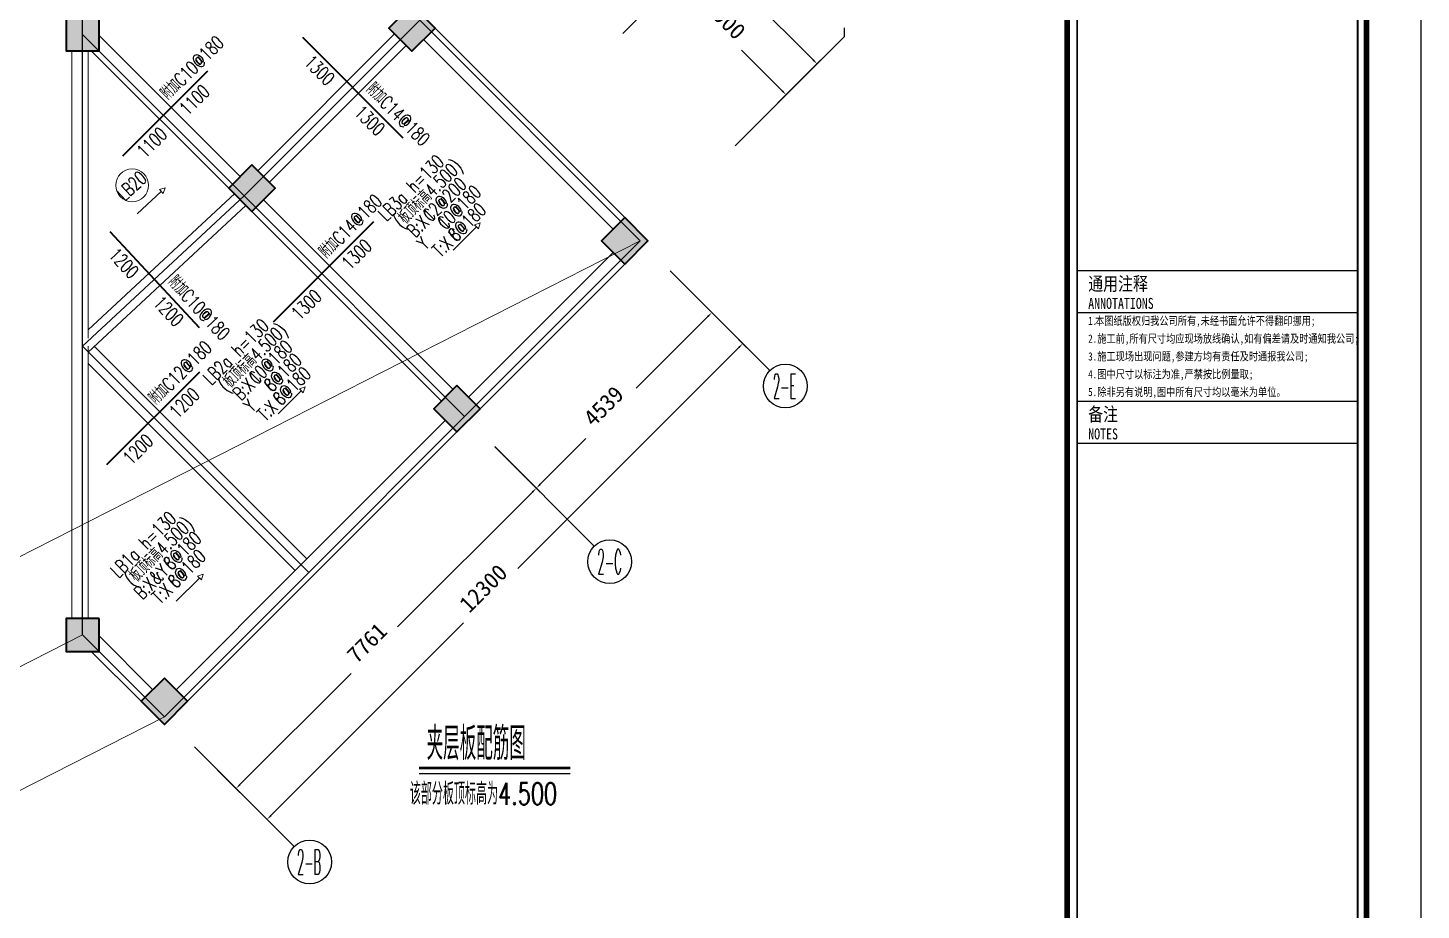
# Model space of a CAD drawing. Header units: inches. Extents: x 18712 to 314639, y 0 to 420500.
# Drawn here: x 112140 to 137612, y 55060 to 71183 of the extents above; entities that cross this region are included whole.
import ezdxf
from ezdxf.enums import TextEntityAlignment as Align
from ezdxf.lldxf.tags import DXFTag

# ---------------------------------------------------------------- set-up
doc = ezdxf.new("R2010")
doc.units = ezdxf.units.IN
doc.header["$LTSCALE"] = 1000
doc.header["$MEASUREMENT"] = 0
doc.layers.get('0').update_dxf_attribs({"true_color": 0xffffff})
for name, color, linetype, true_color in [('AXIS_TEXT', 7, 'Continuous', 0xffffff), ('DIM', 3, 'Continuous', 0x00ff00), ('DOTE', 1, 'DOTE', 0xff0000), ('NUM', 7, 'Continuous', 0xffffff), ('TK', 7, 'Continuous', 0xffffff), ('ZG-图框层', 4, 'Continuous', 0x00ffff), ('文字', 7, 'Continuous', 0xffffff), ('柱填充', 7, 'Continuous', 0xc0c0c0), ('柱尺寸标注', 3, 'Continuous', 0x00ff00), ('楼板正筋文字', 7, 'Continuous', 0xffffff), ('楼板负筋文字', 7, 'Continuous', 0xffffff), ('楼板负筋标注', 3, 'Continuous', 0x00ff00), ('楼板负筋钢筋', 1, 'Continuous', 0xff0000), ('砼柱', 2, 'Continuous', 0xffff00), ('砼梁', 6, 'Continuous', 0xff00ff), ('砼梁虚线', 9, 'HIDDEN', 0x808080), ('粗线', 6, 'Continuous', 0xff00ff), ('细线', 7, 'Continuous', 0xffffff)]:
    doc.layers.add(name, color=color, linetype=linetype, true_color=true_color)
doc.styles.add('-宋体', font='simsun.ttc', dxfattribs={"height": 0.2, "bigfont": 'gbcbig.shx'})
doc.styles.add('_TCH_AXIS', font='txt.shx', dxfattribs={"height": 0.2, "bigfont": 'GBCBIG.shx'})
doc.styles.add('TSSD_Norm', font='txt.shx', dxfattribs={"height": 0.2, "bigfont": 'gbcbig.shx'})
doc.styles.add('TSSD_Rein', font='txt.shx', dxfattribs={"height": 0.2, "bigfont": 'gbcbig.shx'})
tags = doc.linetypes.add('DASHED', pattern=[0.75, 0.5, -0.25]).pattern_tags.tags
tags[6:7] = [DXFTag(74, 4), DXFTag(75, 0), DXFTag(340, '0'), DXFTag(46, 0.0), DXFTag(50, 0.0), DXFTag(44, 0.0), DXFTag(45, 0.0)]
tags[4:5] = [DXFTag(74, 4), DXFTag(75, 0), DXFTag(340, '0'), DXFTag(46, 0.0), DXFTag(50, 0.0), DXFTag(44, 0.0), DXFTag(45, 0.0)]
tags = doc.linetypes.add('DOTE', pattern=[2.42, 2, -0.2, 0.02, -0.2]).pattern_tags.tags
tags[10:11] = [DXFTag(74, 4), DXFTag(75, 0), DXFTag(340, '0'), DXFTag(46, 0.0), DXFTag(50, 0.0), DXFTag(44, 0.0), DXFTag(45, 0.0)]
tags[8:9] = [DXFTag(74, 4), DXFTag(75, 0), DXFTag(340, '0'), DXFTag(46, 0.0), DXFTag(50, 0.0), DXFTag(44, 0.0), DXFTag(45, 0.0)]
tags[6:7] = [DXFTag(74, 4), DXFTag(75, 0), DXFTag(340, '0'), DXFTag(46, 0.0), DXFTag(50, 0.0), DXFTag(44, 0.0), DXFTag(45, 0.0)]
tags[4:5] = [DXFTag(74, 4), DXFTag(75, 0), DXFTag(340, '0'), DXFTag(46, 0.0), DXFTag(50, 0.0), DXFTag(44, 0.0), DXFTag(45, 0.0)]
tags = doc.linetypes.add('HIDDEN', pattern=[0.375, 0.25, -0.125]).pattern_tags.tags
tags[6:7] = [DXFTag(74, 4), DXFTag(75, 0), DXFTag(340, '0'), DXFTag(46, 0.0), DXFTag(50, 0.0), DXFTag(44, 0.0), DXFTag(45, 0.0)]
tags[4:5] = [DXFTag(74, 4), DXFTag(75, 0), DXFTag(340, '0'), DXFTag(46, 0.0), DXFTag(50, 0.0), DXFTag(44, 0.0), DXFTag(45, 0.0)]
doc.dimstyles.new('TSSD_100_100$0', dxfattribs={"dimtxt": 300, "dimasz": 100, "dimexe": 100, "dimexo": 250, "dimgap": 100, "dimtad": 1, "dimdec": 0, "dimzin": 0, "dimdsep": 46, "dimtxsty": 'Standard', "dimcen": 0, "dimclrd": 256, "dimclre": 256, "dimclrt": 7, "dimadec": 0, "dimazin": 0, "dimtfac": 1, "dimtdec": 4, "dimtix": 1, "dimtmove": 2, "dimatfit": 3, "dimfxl": 1, "dimtolj": 1, "dimtzin": 0, "dimarcsym": 0})

# ---------------------------------------------------------------- blocks, each defined once
blk = doc.blocks.new('DAnoyomous17895')
at = {"layer": '楼板正筋文字', "color": 2, "true_color": 0xffff00, "style": 'TSSD_Rein', "width": 0.7}
for s, p in [('LB1a h=130', (113799, 61114)), ('(板顶标高4.500)', (114062, 60964)), ('8@180', (114768, 61258)), ('B:X&Y', (114232, 60722)), ('C', (114768, 61258)), ('8@180', (114851, 60928)), ('C', (114851, 60928)), ('T:X', (114562, 60639))]:
    blk.add_text(s, height=250, rotation=45, dxfattribs=at).set_placement(p)
blk = doc.blocks.new('DAnoyomous17909')
at = {"layer": '楼板正筋文字', "color": 2, "true_color": 0xffff00, "style": 'TSSD_Rein', "width": 0.7}
for s, p in [('LB2a h=130', (115493, 64638)), ('(板顶标高4.500)', (115777, 64510)), ('10@180', (116328, 64649)), ('8@180', (116606, 64515)), ('8@180', (116771, 64267)), ('B:X', (116039, 64360)), ('C', (116328, 64649)), ('C', (116606, 64515)), ('C', (116771, 64267)), ('Y', (116235, 64143)), ('T:X', (116483, 63978))]:
    blk.add_text(s, height=250, rotation=45, dxfattribs=at).set_placement(p)
blk = doc.blocks.new('DAnoyomous17923')
at = {"layer": '楼板正筋文字', "color": 2, "true_color": 0xffff00, "style": 'TSSD_Rein', "width": 0.7}
for s, p in [('LB3a h=130', (118695, 67634)), ('(板顶标高4.500)', (118979, 67505)), ('12@200', (119510, 67623)), ('10@180', (119778, 67479)), ('B:X', (119221, 67335)), ('C', (119510, 67623)), ('8@180', (119974, 67262)), ('C', (119778, 67479)), ('C', (119974, 67262)), ('Y', (119407, 67108)), ('T:X', (119685, 66974))]:
    blk.add_text(s, height=250, rotation=45, dxfattribs=at).set_placement(p)
blk = doc.blocks.new('*D1071')
at = {"layer": 'Defpoints', "color": 0, "transparency": 16777216}
for p in [(92425, 66256), (131435, 30595), (129760, 28921)]:
    blk.add_point(p, dxfattribs=at)
at = {"layer": 'DIM', "lineweight": -2, "transparency": 16777216}
for p, q in [((92602, 66433), (94170, 68001)), ((94170, 67860), (111956, 50074)), ((131364, 30666), (113016, 49014)), ((129937, 29098), (131506, 30666))]:
    blk.add_line(p, q, dxfattribs=at)
at = {"layer": 'DIM', "transparency": 16777216}
for points in [[(94182, 67872), (94159, 67848), (94100, 67930)], [(131352, 30654), (131376, 30678), (131435, 30595)]]:
    blk.add_solid(points, dxfattribs=at)
at = {"layer": 'DIM', "color": 7, "true_color": 0xffffff, "transparency": 16777216, "insert": (112620, 49678), "char_height": 300, "attachment_point": 5, "rotation": 315}
blk.add_mtext('\\A1;52800', dxfattribs=at)
blk = doc.blocks.new('*D1092')
at = {"layer": 'Defpoints', "color": 0, "transparency": 16777216}
for p in [(120501, 63704), (121435, 62770), (115013, 58216)]:
    blk.add_point(p, dxfattribs=at)
at = {"layer": 'DIM', "lineweight": -2, "transparency": 16777216}
for p, q in [((120678, 63527), (121505, 62700)), ((121364, 62700), (118899, 60234)), ((116018, 57353), (118050, 59386)), ((115190, 58039), (116018, 57212))]:
    blk.add_line(p, q, dxfattribs=at)
at = {"layer": 'DIM', "transparency": 16777216}
for points in [[(121376, 62688), (121352, 62711), (121435, 62770)], [(116006, 57365), (116029, 57341), (115947, 57283)]]:
    blk.add_solid(points, dxfattribs=at)
at = {"layer": 'DIM', "color": 7, "true_color": 0xffffff, "transparency": 16777216, "insert": (118340, 59944), "char_height": 300, "attachment_point": 5, "rotation": 45}
blk.add_mtext('\\A1;7761', dxfattribs=at)
blk = doc.blocks.new('*D1093')
at = {"layer": 'Defpoints', "color": 0, "transparency": 16777216}
for p in [(123711, 66914), (124644, 65980), (120501, 63704)]:
    blk.add_point(p, dxfattribs=at)
at = {"layer": 'DIM', "lineweight": -2, "transparency": 16777216}
for p, q in [((123887, 66737), (124715, 65909)), ((124574, 65909), (123261, 64597)), ((120678, 63527), (121505, 62700)), ((121505, 62841), (122342, 63678))]:
    blk.add_line(p, q, dxfattribs=at)
at = {"layer": 'DIM', "transparency": 16777216}
for points in [[(124585, 65897), (124562, 65921), (124644, 65980)], [(121494, 62853), (121517, 62829), (121435, 62770)]]:
    blk.add_solid(points, dxfattribs=at)
at = {"layer": 'DIM', "color": 7, "true_color": 0xffffff, "transparency": 16777216, "insert": (122667, 64271), "char_height": 300, "attachment_point": 5, "rotation": 45}
blk.add_mtext('\\A1;4539', dxfattribs=at)
blk = doc.blocks.new('_AXISO')
at = {"lineweight": -3}
blk.add_circle((0, 0), 0.5, dxfattribs=at)
blk = doc.blocks.new('*D1094')
at = {"layer": 'Defpoints', "color": 0, "transparency": 16777216}
for p in [(124958, 65666), (125210, 65414), (116261, 56969)]:
    blk.add_point(p, dxfattribs=at)
at = {"layer": 'DIM', "lineweight": -2, "transparency": 16777216}
for p, q in [((125135, 65490), (125281, 65344)), ((125139, 65344), (121097, 61301)), ((116583, 56788), (120107, 60311)), ((116437, 56792), (116583, 56646))]:
    blk.add_line(p, q, dxfattribs=at)
at = {"layer": 'DIM', "transparency": 16777216}
for points in [[(125151, 65332), (125128, 65355), (125210, 65414)], [(116572, 56799), (116595, 56776), (116513, 56717)]]:
    blk.add_solid(points, dxfattribs=at)
at = {"layer": 'DIM', "color": 7, "true_color": 0xffffff, "transparency": 16777216, "insert": (120467, 60940), "char_height": 300, "attachment_point": 5, "rotation": 45}
blk.add_mtext('\\A1;12300', dxfattribs=at)
blk = doc.blocks.new('*D1098')
at = {"layer": 'Defpoints', "color": 0, "transparency": 16777216}
for p in [(120864, 72882), (123952, 72010), (122844, 70902)]:
    blk.add_point(p, dxfattribs=at)
at = {"layer": 'DIM', "lineweight": -2, "transparency": 16777216}
for p, q in [((121041, 73058), (122043, 74061)), ((122043, 73920), (122322, 73641)), ((123882, 72081), (123170, 72792)), ((123020, 71078), (124023, 72081))]:
    blk.add_line(p, q, dxfattribs=at)
at = {"layer": 'DIM', "transparency": 16777216}
for points in [[(122055, 73931), (122031, 73908), (121973, 73990)], [(123870, 72069), (123893, 72093), (123952, 72010)]]:
    blk.add_solid(points, dxfattribs=at)
at = {"layer": 'DIM', "color": 7, "true_color": 0xffffff, "transparency": 16777216, "insert": (122880, 73351), "char_height": 300, "attachment_point": 5, "rotation": 315}
blk.add_mtext('\\A1;2800', dxfattribs=at)
blk = doc.blocks.new('*D1099')
at = {"layer": 'Defpoints', "color": 0, "transparency": 16777216}
for p in [(122844, 70902), (126003, 69960), (124894, 68851)]:
    blk.add_point(p, dxfattribs=at)
at = {"layer": 'DIM', "lineweight": -2, "transparency": 16777216}
for p, q in [((123020, 71078), (124023, 72081)), ((124023, 71940), (124337, 71626)), ((125932, 70030), (125186, 70777)), ((125071, 69028), (126074, 70030))]:
    blk.add_line(p, q, dxfattribs=at)
at = {"layer": 'DIM', "transparency": 16777216}
for points in [[(124035, 71951), (124011, 71928), (123952, 72010)], [(125921, 70019), (125944, 70042), (126003, 69960)]]:
    blk.add_solid(points, dxfattribs=at)
at = {"layer": 'DIM', "color": 7, "true_color": 0xffffff, "transparency": 16777216, "insert": (124896, 71336), "char_height": 300, "attachment_point": 5, "rotation": 315}
blk.add_mtext('\\A1;2900', dxfattribs=at)
blk = doc.blocks.new('*D1100')
at = {"layer": 'Defpoints', "color": 0, "transparency": 16777216}
for p in [(118296, 78799), (117404, 77907), (125678, 69634)]:
    blk.add_point(p, dxfattribs=at)
at = {"layer": 'DIM', "lineweight": -2, "transparency": 16777216}
for p, q in [((117581, 78084), (118366, 78869)), ((118366, 78728), (121735, 75360)), ((126498, 70596), (122654, 74440)), ((125854, 69811), (126639, 70596))]:
    blk.add_line(p, q, dxfattribs=at)
at = {"layer": 'DIM', "transparency": 16777216}
for points in [[(118378, 78740), (118354, 78716), (118296, 78799)], [(126486, 70584), (126510, 70608), (126569, 70525)]]:
    blk.add_solid(points, dxfattribs=at)
at = {"layer": 'DIM', "color": 7, "true_color": 0xffffff, "transparency": 16777216, "insert": (122328, 75034), "char_height": 300, "attachment_point": 5, "rotation": 315}
blk.add_mtext('\\A1;11700', dxfattribs=at)

msp = doc.modelspace()

# ---------------------------------------------------------------- hatches: boundary and pattern name
at = {"layer": '柱填充'}
for points in [[(119162.7, 71603.8), (118738.5, 71179.6), (119162.7, 70755.3), (119587, 71179.6)], [(113441.5, 71363.6), (112841.5, 71363.6), (112841.5, 70763.6), (113441.5, 70763.6)], [(116235.8, 68676.9), (115811.5, 68252.6), (116235.8, 67828.3), (116660, 68252.6)], [(123051.8, 67714.8), (122627.5, 67290.5), (123051.8, 66866.2), (123476.1, 67290.5)], [(119983.7, 64646.6), (119559.4, 64222.4), (119983.7, 63798.1), (120407.9, 64222.4)], [(113441.5, 60388.8), (112841.5, 60388.8), (112841.5, 59788.8), (113441.5, 59788.8)], [(114637.2, 59300.2), (114213, 58875.9), (114637.2, 58451.7), (115061.5, 58875.9)]]:
    msp.add_hatch(color=256, dxfattribs=at).paths.add_polyline_path(points, flags=0)

# ---------------------------------------------------------------- linework, layer by layer
at = {"layer": 'DIM', "lineweight": -3}
for p, q in [((127063.7, 71186.1), (127063.7, 71020.4)), ((125242.9, 69199.6), (127063.7, 71020.4)), ((123884.2, 66740.1), (125705, 64919.3)), ((120674.6, 63530.5), (122495.4, 61709.7)), ((115186.8, 58042.6), (117007.6, 56221.8))]:
    msp.add_line(p, q, dxfattribs=at)
at = {"layer": 'DOTE', "lineweight": -3}
for p, q in [((113141.5, 71063.6), (113141.5, 75563.6)), ((116094.3, 68111.2), (119304.1, 71321)), ((119304.1, 71321), (123334.7, 67290.5)), ((113141.5, 71063.6), (116094.3, 68111.2)), ((113141.5, 65363.6), (113141.5, 71063.6)), ((113141.5, 65363.6), (116094.3, 68111.2)), ((116094.3, 68111.2), (120125.1, 64080.9)), ((120125.1, 64080.9), (123334.7, 67290.5)), ((113141.5, 60088.8), (113141.5, 65363.6)), ((113141.5, 65363.6), (117274.7, 61230.5)), ((117274.7, 61230.5), (120125.1, 64080.9)), ((114637.2, 58593.1), (117274.7, 61230.5)), ((113141.5, 60088.8), (114637.2, 58593.1))]:
    msp.add_line(p, q, dxfattribs=at)
at = {"layer": 'TK', "lineweight": -3}
msp.add_line((136450.9, 66745), (131323.9, 66745), dxfattribs=at)
msp.add_lwpolyline([(18712.2, 84100), (18712.2, 0), (137612.2, 0), (137612.2, 84100)], close=True, dxfattribs=at)
for points, const_width in [([(21212.2, 83100), (21212.2, 1000), (136612.2, 1000), (136612.2, 83100)], 100), ([(131323.9, 75683.8), (136450.9, 75683.8), (136450.9, 18993.9), (131323.9, 18993.9)], 34.7)]:
    msp.add_lwpolyline(points, close=True, dxfattribs=dict(at, const_width=const_width))
at = {"layer": 'TK', "lineweight": -3, "const_width": 100}
msp.add_lwpolyline([(131140.8, 1045.7), (131140.8, 83100)], dxfattribs=at)
at = {"layer": 'TK', "lineweight": -3}
for points in [[(131140.8, 1045.7), (136612.2, 1045.7), (136612.2, 83100)], [(131323.9, 65980.8), (136450.9, 65980.8)], [(131323.9, 64359.5), (136450.9, 64359.5)], [(131323.9, 63595.2), (136450.9, 63595.2)]]:
    msp.add_lwpolyline(points, dxfattribs=at)
at = {"layer": 'ZG-图框层', "lineweight": -3}
msp.add_lwpolyline([(18712.2, 0), (137612.2, 0), (137612.2, 84100), (18712.2, 84100)], close=True, dxfattribs=at)
at = {"layer": 'ZG-图框层', "lineweight": -3, "const_width": 100}
msp.add_lwpolyline([(21212.2, 1000), (136612.2, 1000), (136612.2, 83100), (21212.2, 83100)], close=True, dxfattribs=at)
at = {"layer": '柱尺寸标注', "color": 2, "linetype": 'DASHED', "lineweight": 18, "true_color": 0xffff00}
for p, q in [((96233.3, 53517), (123334.7, 67290.5)), ((86040.2, 46315.3), (113141.5, 60088.8)), ((87535.9, 44819.6), (114637.2, 58593.1))]:
    msp.add_line(p, q, dxfattribs=at)
at = {"layer": '楼板正筋文字', "lineweight": 18}
msp.add_line((114138.9, 67781.6), (114578.2, 68190.3), dxfattribs=at)
at = {"layer": '楼板正筋文字', "color": 2, "lineweight": 18, "true_color": 0xffff00}
for p, q in [((119916.8, 67122.3), (120341.1, 67546.5)), ((116714.1, 64126.9), (117138.4, 64551.2)), ((114852.5, 60704.9), (115276.8, 61129.1))]:
    msp.add_line(p, q, dxfattribs=at)
at = {"layer": '楼板正筋文字', "lineweight": 18}
msp.add_lwpolyline([(114544.1, 68226.9), (114651.4, 68258.4), (114612.2, 68153.7)], close=True, dxfattribs=at)
at = {"layer": '楼板正筋文字', "color": 2, "lineweight": 18, "true_color": 0xffff00}
for points in [[(120305.7, 67581.9), (120411.8, 67617.3), (120376.4, 67511.2)], [(117103.1, 64586.6), (117209.1, 64621.9), (117173.8, 64515.8)], [(115241.4, 61164.5), (115347.5, 61199.8), (115312.1, 61093.8)]]:
    msp.add_lwpolyline(points, close=True, dxfattribs=at)
at = {"layer": '楼板正筋文字', "lineweight": 18}
msp.add_circle((114046.8, 68305.5), 300, dxfattribs=at)
at = {"layer": '楼板负筋钢筋', "lineweight": 35}
for points in [[(117158.8, 71014.1), (118997.2, 69175.6)], [(113875.5, 68845), (115431.1, 70400.6)], [(116629.1, 65808.9), (118467.5, 67647.3)], [(113636.8, 67463.6), (115273.6, 65708.4)], [(113585.7, 63202.5), (115282.7, 64899.5)]]:
    msp.add_lwpolyline(points, dxfattribs=at)
at = {"layer": '砼柱', "lineweight": 35}
for points in [[(119162.7, 71603.8), (118738.5, 71179.6), (119162.7, 70755.3), (119587, 71179.6)], [(113441.5, 71363.6), (112841.5, 71363.6), (112841.5, 70763.6), (113441.5, 70763.6)], [(116235.8, 68676.9), (115811.5, 68252.6), (116235.8, 67828.3), (116660, 68252.6)], [(123051.8, 67714.8), (122627.5, 67290.5), (123051.8, 66866.2), (123476.1, 67290.5)], [(119983.7, 64646.6), (119559.4, 64222.4), (119983.7, 63798.1), (120407.9, 64222.4)], [(113441.5, 60388.8), (112841.5, 60388.8), (112841.5, 59788.8), (113441.5, 59788.8)], [(114637.2, 59300.2), (114213, 58875.9), (114637.2, 58451.7), (115061.5, 58875.9)]]:
    msp.add_lwpolyline(points, close=True, dxfattribs=at)
at = {"layer": '砼梁', "lineweight": 18}
for p, q in [((123051.8, 67714.8), (119587, 71179.6)), ((120407.9, 64222.4), (123051.8, 66866.2)), ((117345.4, 61159.8), (119983.7, 63798.1)), ((115061.5, 58875.9), (117345.4, 61159.8)), ((113300.1, 59788.8), (114213, 58875.9))]:
    msp.add_line(p, q, dxfattribs=at)
at = {"layer": '砼梁虚线', "lineweight": 18}
for p, q in [((118844.5, 71073.5), (116341.8, 68570.8)), ((116023.6, 68464.7), (113441.5, 71046.5)), ((116554, 68358.7), (119056.7, 70861.4)), ((119374.9, 70967.4), (122839.7, 67502.6)), ((112941.5, 70763.6), (112941.5, 65513.6)), ((112941.5, 70763.6), (112941.5, 65513.6)), ((113241.5, 65661.6), (113241.5, 70763.6)), ((113241.5, 65513.6), (113241.5, 70763.6)), ((113300.1, 70763.6), (115811.5, 68252.6)), ((115922.9, 68156.5), (113241.5, 65661.6)), ((119912.9, 64575.9), (116447.9, 68040.5)), ((113243.7, 65253.9), (116127.2, 67936.9)), ((116235.8, 67828.4), (119700.8, 64363.8)), ((122839.7, 67078.4), (120195.8, 64434.5)), ((112941.5, 65513.6), (112941.5, 60388.8)), ((113241.5, 60388.8), (113241.5, 65363.6)), ((117239.3, 61478), (113357.5, 65359.8)), ((113241.5, 65051.5), (117027.2, 61265.8)), ((119771.5, 64010.2), (117133.3, 61371.9)), ((117133.2, 61371.9), (114849.4, 59088.1)), ((114425.1, 59088.1), (113441.5, 60071.7))]:
    msp.add_line(p, q, dxfattribs=at)
at = {"layer": '粗线', "lineweight": -3, "const_width": 50}
msp.add_lwpolyline([(119292.4, 57655.7), (122055.7, 57655.7)], dxfattribs=at)
at = {"layer": '细线', "lineweight": -3}
msp.add_lwpolyline([(119292.4, 57555.7), (122055.7, 57555.7)], dxfattribs=at)

# ---------------------------------------------------------------- block references
at = {"layer": 'DIM'}
ref = msp.add_blockref('_AXISO', (125987.8, 64636.4), dxfattribs=dict(at, xscale=800, yscale=800))
ref.add_attrib('A', '2-E', (125761.5, 64410.1), dxfattribs={"layer": 'AXIS_TEXT', "height": 452.55, "style": '_TCH_AXIS', "width": 0.33871})
ref = msp.add_blockref('_AXISO', (122778.3, 61426.9), dxfattribs=dict(at, xscale=800, yscale=800))
ref.add_attrib('A', '2-C', (122552, 61200.6), dxfattribs={"layer": 'AXIS_TEXT', "height": 452.55, "style": '_TCH_AXIS', "width": 0.344262})
ref = msp.add_blockref('_AXISO', (117290.4, 55939), dxfattribs=dict(at, xscale=800, yscale=800))
ref.add_attrib('A', '2-B', (117064.1, 55712.7), dxfattribs={"layer": 'AXIS_TEXT', "height": 452.55, "style": '_TCH_AXIS', "width": 0.333333})
at = {"layer": '楼板正筋文字', "color": 2, "true_color": 0xffff00}
for name in ['DAnoyomous17923', 'DAnoyomous17909', 'DAnoyomous17895']:
    msp.add_blockref(name, (0, 0), dxfattribs=at)

# ---------------------------------------------------------------- texts
at = {"layer": 'NUM', "style": 'TSSD_Norm', "width": 0.7}
msp.add_text('该部分板顶标高为4.500', height=400, dxfattribs=at).set_placement((119123, 56986.3))
at = {"layer": 'TK', "style": '-宋体', "width": 0.8}
for s, height, p in [('通用注释', 250, (131525.6, 66382.4)), ('ANNOTATIONS', 200, (131525.6, 66047.9)), ('1.', 149.99, (131525.6, 65753.9)), ('本图纸版权归我公司所有,未经书面允许不得翻印挪用;', 150, (131651.3, 65753.9)), ('2.', 149.99, (131525.6, 65428.9)), ('施工前,所有尺寸均应现场放线确认,如有偏差请及时通知我公司;', 150, (131692.5, 65428.9)), ('3.', 149.99, (131525.6, 65103.9)), ('施工现场出现问题,参建方均有责任及时通报我公司;', 150, (131692.5, 65103.9)), ('4.', 149.99, (131525.6, 64778.9)), ('图中尺寸以标注为准,严禁按比例量取;', 150, (131692.5, 64778.9)), ('5.', 149.99, (131525.6, 64453.9)), ('除非另有说明,图中所有尺寸均以毫米为单位。', 150, (131692.5, 64453.9)), ('备注', 250, (131525.6, 63996.8)), ('NOTES', 200, (131525.6, 63662.3))]:
    msp.add_text(s, height=height, dxfattribs=at).set_placement(p)
at = {"layer": '文字', "style": 'TSSD_Norm', "width": 0.7}
msp.add_text('夹层板配筋图', height=600, dxfattribs=at).set_placement((119430, 57803.8))
at = {"layer": '楼板正筋文字', "style": 'TSSD_Rein', "width": 0.7}
msp.add_text('LB20', height=250, rotation=42.93756, dxfattribs=at).set_placement((113907.7, 68005.4))
at = {"layer": '楼板负筋文字', "style": 'TSSD_Rein', "width": 0.7}
for s, rotation, p in [('附加C10@180', 45, (114711.9, 69850.5)), ('附加C14@180', 314.99999, (118305.7, 70036.2)), ('附加C14@180', 45, (117607, 66955.8)), ('附加C10@180', 313, (114680.7, 66519.4)), ('附加C12@180', 45, (114492.9, 64278.7))]:
    msp.add_text(s, height=250, rotation=rotation, dxfattribs=at).set_placement(p)
at = {"layer": '楼板负筋标注', "style": 'TSSD_Rein', "width": 0.7}
for s, rotation, p in [('1300', 314.99999, (117561.8, 70497.9)), ('1100', 45, (115098.8, 69955.1)), ('1300', 314.99999, (118481, 69578.7)), ('1100', 45, (114320.9, 69177.3)), ('1300', 45, (118064.5, 67131.2)), ('1200', 313, (113987.5, 66970.2)), ('1200', 313, (114805.9, 66092.6)), ('1300', 45, (117145.3, 66211.9)), ('1200', 45, (114915, 64418.7)), ('1200', 45, (114066.5, 63570.2))]:
    msp.add_text(s, height=250, rotation=rotation, dxfattribs=at).set_placement(p, align=Align.TOP_CENTER)

# ---------------------------------------------------------------- dimensions: what is measured, and where the dimension line sits
at = {"layer": 'DIM'}
for base, p1, p2, angle, text, picture, middle in [((118295.6, 78798.6), (125677.6, 69634.3), (117404.4, 77907.5), 135, '11700', '*D1100', (122328.5, 75034.4)), ((123952.4, 72010.4), (120863.8, 72881.6), (122843.7, 70901.7), 315, '2800', '*D1098', (122880.5, 73351.1)), ((126003, 69959.8), (122843.7, 70901.7), (124894.3, 68851.1), 315, '2900', '*D1099', (124895.7, 71335.8)), ((131434.8, 30595.2), (92425.2, 66256.1), (129760.4, 28920.8), 315, '52800', '*D1071', (112620.3, 49678.5)), ((124644.3, 65979.9), (120501, 63704.1), (123710.6, 66913.6), 45, '4539', '*D1093', (122667.2, 64271.5)), ((125210, 65414.2), (116260.5, 56968.9), (124957.9, 65666.3), 45, '12300', '*D1094', (120467.3, 60940.2)), ((121434.8, 62770.4), (115013.2, 58216.2), (120501, 63704.1), 45, '7761', '*D1092', (118340.1, 59944.4))]:
    dim = msp.add_linear_dim(base=base, p1=p1, p2=p2, angle=angle, text=text, dimstyle='TSSD_100_100$0', override={"dimscale": 1, "dimlfac": 1}, dxfattribs=at)
    dim.commit()
    dim.dimension.update_dxf_attribs({"geometry": picture, "text_midpoint": middle, "dimtype": 161})

doc.saveas('drawing.dxf')
